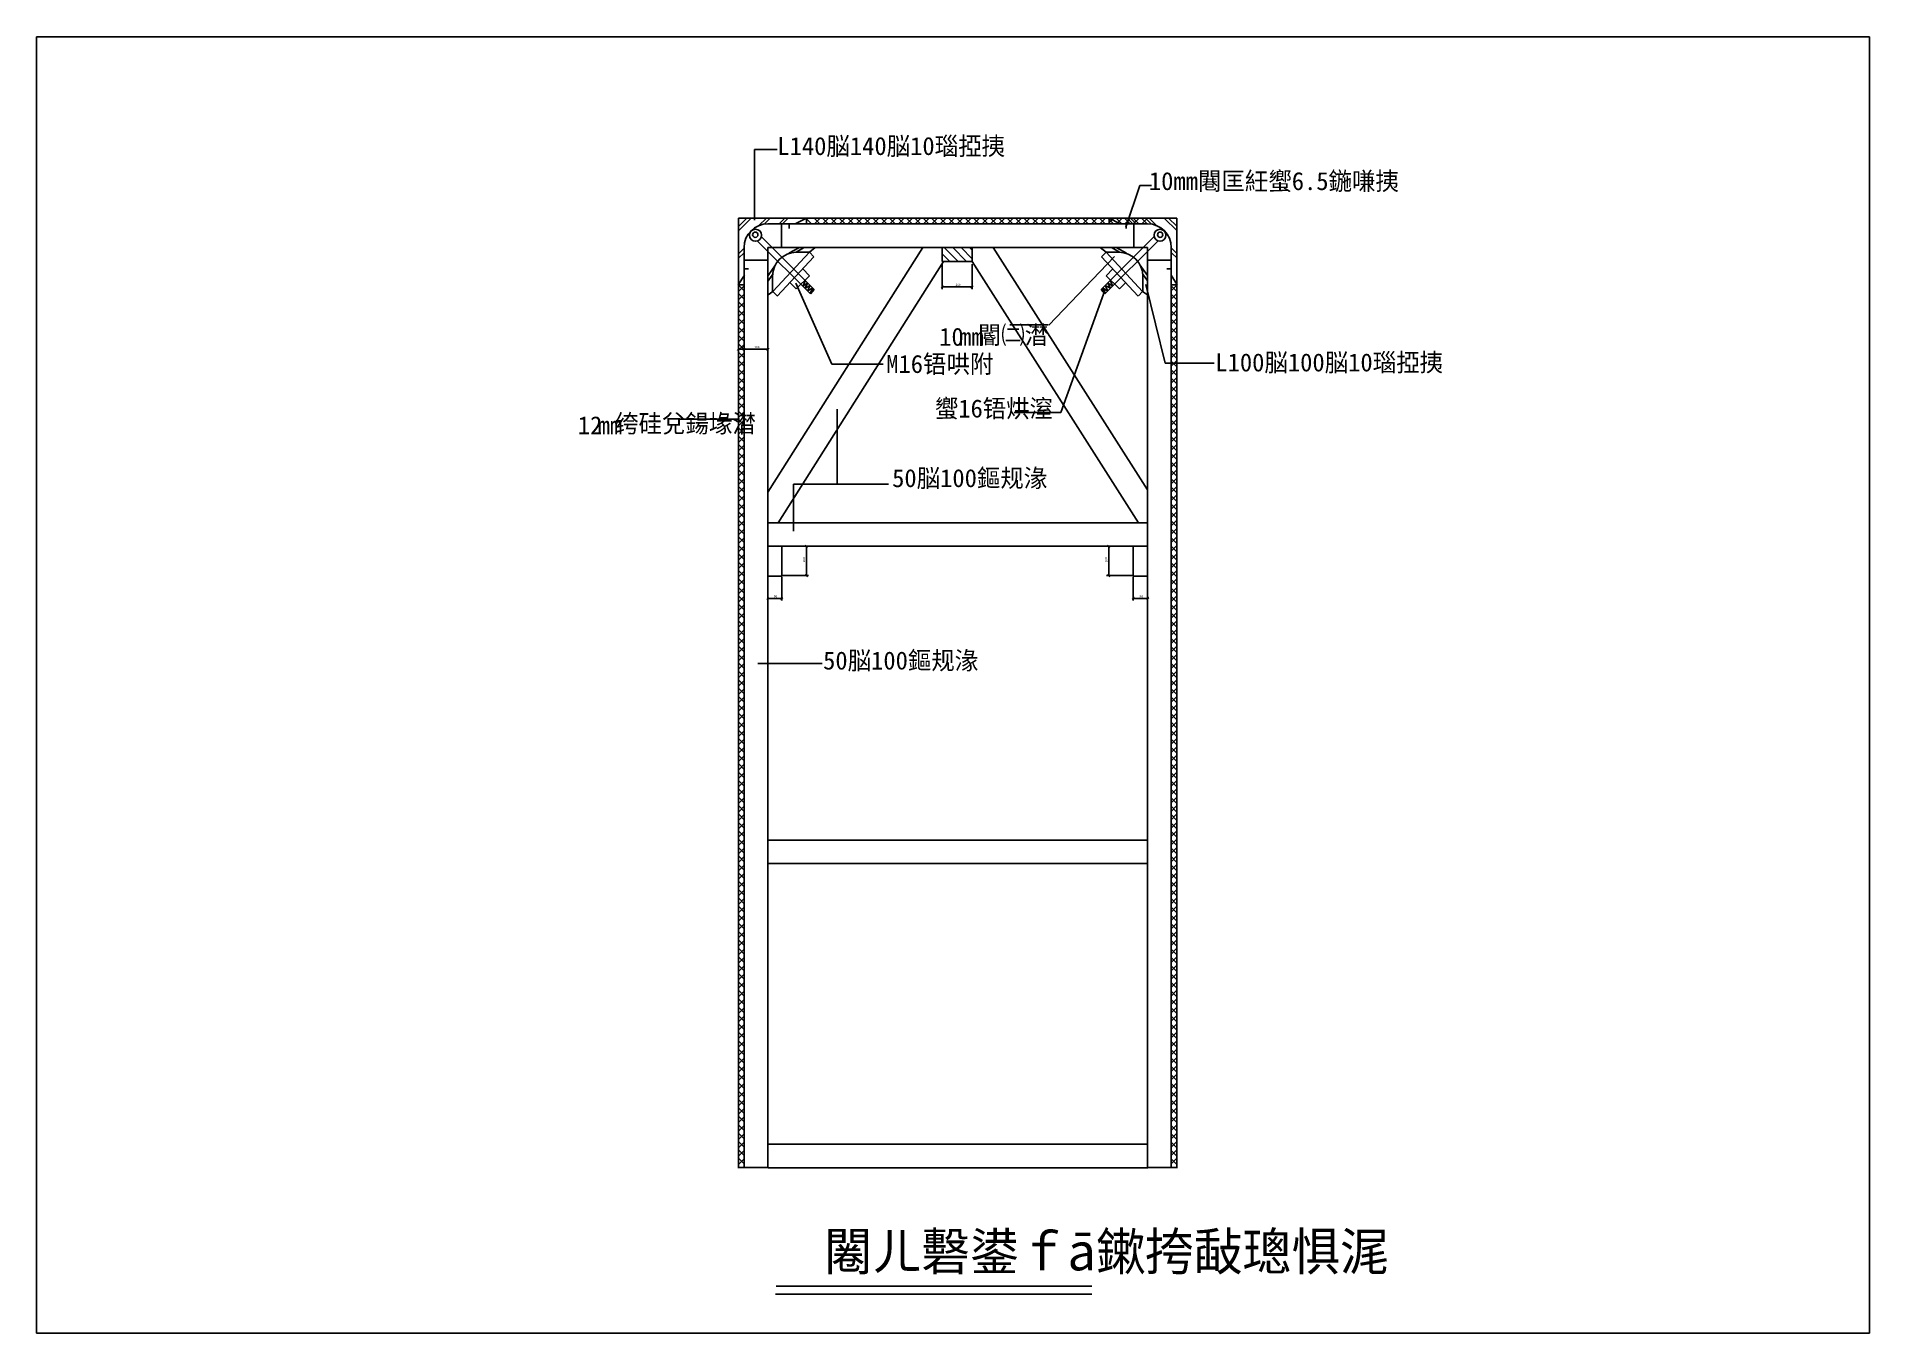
# Model space of a CAD drawing. Header units: metres. Extents: x 0 to 193, y 0 to 136.
import ezdxf

# ---------------------------------------------------------------- set-up
doc = ezdxf.new("R2010")
doc.units = ezdxf.units.M
doc.layers.add(' ', color=7, linetype='Continuous')

msp = doc.modelspace()

# ---------------------------------------------------------------- linework, layer by layer
at = {"layer": ' '}
for p, q in [((78.49, 79.63), (78.49, 82.78)), ((77.03, 79.63), (78.49, 79.63))]:
    msp.add_line(p, q, dxfattribs=at)
for p, q in [((193.06, 136.43), (0.01, 136.43)), ((0.01, 136.43), (0.01, -0.07)), ((193.06, -0.07), (193.06, 136.43)), ((75.63, 117.1), (75.63, 124.56)), ((75.63, 124.56), (78.01, 124.56)), ((114.74, 116.36), (116.2, 120.77)), ((116.2, 120.77), (117.44, 120.77)), ((73.93, 117.33), (73.93, 17.33)), ((73.93, 117.33), (120.13, 117.33)), ((74.81, 117.32), (73.96, 116.47)), ((75.24, 117.28), (73.96, 116.01)), ((76.84, 117.28), (76.13, 116.57)), ((77.23, 117.28), (76.63, 116.68)), ((77.03, 116.73), (79.91, 116.73)), ((78.83, 117.32), (78.22, 116.72)), ((78.47, 114.27), (78.47, 116.72)), ((79.18, 117.32), (78.58, 116.72)), ((79.29, 116.72), (79.29, 116.22)), ((81.09, 117.32), (79.9, 116.73)), ((79.91, 116.73), (81.09, 116.73)), ((81.63, 116.73), (81.03, 117.33)), ((81.09, 117.32), (81.09, 116.73)), ((81.09, 116.73), (117.03, 116.73)), ((82.51, 116.73), (81.91, 117.33)), ((81.94, 116.73), (82.54, 117.33)), ((83.39, 116.73), (82.79, 117.33)), ((82.82, 116.73), (83.42, 117.33)), ((84.28, 116.73), (83.68, 117.33)), ((83.71, 116.73), (84.31, 117.33)), ((85.16, 116.73), (84.56, 117.33)), ((84.59, 116.73), (85.19, 117.33)), ((86.05, 116.73), (85.45, 117.33)), ((85.47, 116.73), (86.07, 117.33)), ((86.93, 116.73), (86.33, 117.33)), ((86.36, 116.73), (86.96, 117.33)), ((87.81, 116.73), (87.21, 117.33)), ((87.24, 116.73), (87.84, 117.33)), ((88.7, 116.73), (88.1, 117.33)), ((88.13, 116.73), (88.73, 117.33)), ((89.58, 116.73), (88.98, 117.33)), ((89.01, 116.73), (89.61, 117.33)), ((90.46, 116.73), (89.86, 117.33)), ((89.89, 116.73), (90.49, 117.33)), ((91.35, 116.73), (90.75, 117.33)), ((90.78, 116.73), (91.38, 117.33)), ((92.23, 116.73), (91.63, 117.33)), ((91.66, 116.73), (92.26, 117.33)), ((93.12, 116.73), (92.52, 117.33)), ((92.55, 116.73), (93.15, 117.33)), ((94, 116.73), (93.4, 117.33)), ((93.43, 116.73), (94.03, 117.33)), ((94.88, 116.73), (94.28, 117.33)), ((94.31, 116.73), (94.91, 117.33)), ((95.77, 116.73), (95.17, 117.33)), ((95.2, 116.73), (95.8, 117.33)), ((96.65, 116.73), (96.05, 117.33)), ((96.08, 116.73), (96.68, 117.33)), ((97.54, 116.73), (96.94, 117.33)), ((96.97, 116.73), (97.57, 117.33)), ((98.42, 116.73), (97.82, 117.33)), ((97.85, 116.73), (98.45, 117.33)), ((99.3, 116.73), (98.7, 117.33)), ((98.73, 116.73), (99.33, 117.33)), ((100.19, 116.73), (99.59, 117.33)), ((99.62, 116.73), (100.22, 117.33)), ((101.07, 116.73), (100.47, 117.33)), ((100.5, 116.73), (101.1, 117.33)), ((101.96, 116.73), (101.36, 117.33)), ((101.38, 116.73), (101.98, 117.33)), ((102.84, 116.73), (102.24, 117.33)), ((102.27, 116.73), (102.87, 117.33)), ((103.72, 116.73), (103.12, 117.33)), ((103.15, 116.73), (103.75, 117.33)), ((104.61, 116.73), (104.01, 117.33)), ((104.04, 116.73), (104.64, 117.33)), ((105.49, 116.73), (104.89, 117.33)), ((104.92, 116.73), (105.52, 117.33)), ((106.37, 116.73), (105.77, 117.33)), ((105.8, 116.73), (106.4, 117.33)), ((107.26, 116.73), (106.66, 117.33)), ((106.69, 116.73), (107.29, 117.33)), ((108.14, 116.73), (107.54, 117.33)), ((107.57, 116.73), (108.17, 117.33)), ((109.03, 116.73), (108.43, 117.33)), ((108.46, 116.73), (109.06, 117.33)), ((109.91, 116.73), (109.31, 117.33)), ((109.34, 116.73), (109.94, 117.33)), ((110.79, 116.73), (110.19, 117.33)), ((110.22, 116.73), (110.82, 117.33)), ((111.68, 116.73), (111.08, 117.33)), ((111.11, 116.73), (111.71, 117.33)), ((112.56, 116.73), (111.96, 117.33)), ((111.99, 116.73), (112.59, 117.33)), ((113.45, 116.73), (112.85, 117.33)), ((112.88, 116.73), (113.48, 117.33)), ((112.98, 117.32), (112.97, 116.73)), ((112.98, 117.32), (114.16, 116.73)), ((114.33, 116.73), (113.73, 117.33)), ((113.76, 116.73), (114.36, 117.33)), ((115.21, 116.73), (114.61, 117.33)), ((114.64, 116.73), (115.24, 117.33)), ((114.78, 116.72), (114.78, 116.22)), ((114.88, 117.32), (115.49, 116.72)), ((115.24, 117.32), (115.84, 116.72)), ((116.1, 116.73), (115.5, 117.33)), ((115.53, 116.73), (116.13, 117.33)), ((115.6, 114.27), (115.6, 116.72)), ((116.98, 116.73), (116.38, 117.33)), ((116.41, 116.73), (117.01, 117.33)), ((116.84, 117.28), (117.44, 116.68)), ((117.23, 117.28), (117.94, 116.57)), ((118.83, 117.28), (120.1, 116.01)), ((119.25, 117.32), (120.1, 116.47)), ((120.13, 117.33), (120.13, 17.33)), ((74.53, 114.16), (73.96, 113.59)), ((74.53, 114.23), (74.53, 111.28)), ((75.95, 114.92), (81.53, 109.35)), ((76.38, 115.35), (81.92, 109.81)), ((77.03, 114.23), (77.03, 17.33)), ((77.03, 114.23), (117.03, 114.23)), ((93.35, 114.23), (77.03, 88.47)), ((77.03, 114.23), (82.03, 114.23)), ((77.03, 114.23), (77.03, 109.23)), ((80.28, 114.2), (79.25, 113.63)), ((80.78, 114.2), (80, 113.74)), ((82.03, 114.23), (81.41, 113.73)), ((95.41, 114.23), (95.41, 112.76)), ((97.09, 112.76), (95.62, 114.23)), ((97.97, 112.76), (96.5, 114.23)), ((98.56, 113.05), (97.38, 114.23)), ((98.56, 113.94), (98.27, 114.23)), ((98.56, 114.23), (98.56, 112.76)), ((100.77, 114.23), (117.03, 88.73)), ((112.03, 114.23), (112.66, 113.73)), ((117.03, 114.23), (112.03, 114.23)), ((117.69, 115.35), (112.15, 109.81)), ((118.12, 114.92), (112.54, 109.35)), ((113.29, 114.2), (114.07, 113.74)), ((113.78, 114.2), (114.81, 113.63)), ((117.03, 114.23), (117.03, 17.33)), ((117.03, 114.23), (117.03, 109.23)), ((119.53, 114.23), (119.53, 17.33)), ((119.54, 114.16), (120.1, 113.59)), ((74.53, 113.67), (73.93, 113.1)), ((74.5, 112), (75, 112)), ((77.05, 112.89), (74.53, 112.89)), ((77.83, 112.42), (77.05, 111.29)), ((81.41, 113.73), (77.55, 109.59)), ((81.87, 113.26), (78.02, 109.12)), ((95.53, 112.76), (78.11, 85.26)), ((81.42, 113.73), (80.03, 113.73)), ((81.41, 111.27), (80.7, 111.98)), ((81.87, 113.26), (81.41, 113.73)), ((96.2, 112.76), (95.41, 113.56)), ((95.41, 112.76), (98.56, 112.76)), ((95.41, 112.48), (95.41, 109.85)), ((98.55, 112.76), (116.09, 85.26)), ((98.55, 112.48), (98.55, 109.85)), ((113.55, 113.3), (106.62, 106.06)), ((112.19, 113.26), (112.66, 113.73)), ((112.19, 113.26), (116.05, 109.12)), ((112.65, 113.73), (114.03, 113.73)), ((112.66, 113.73), (116.51, 109.59)), ((112.66, 111.27), (113.37, 111.98)), ((116.23, 112.42), (117.02, 111.29)), ((117.02, 112.89), (119.54, 112.89)), ((119.57, 112), (119.07, 112)), ((119.54, 113.67), (120.14, 113.1)), ((73.92, 110.31), (74.57, 111.33)), ((73.92, 110.31), (74.53, 110.31)), ((74.53, 109.68), (73.93, 110.28)), ((73.93, 109.61), (74.53, 110.21)), ((74.53, 110.31), (74.53, 111.36)), ((74.53, 110.31), (74.53, 17.33)), ((77.55, 111.43), (77.05, 110.72)), ((77.53, 109.57), (77.53, 111.23)), ((79.34, 110.54), (80.01, 109.87)), ((79.97, 110.47), (83.78, 101.97)), ((80.01, 109.87), (81.41, 111.27)), ((80.75, 110.2), (80.96, 110.73)), ((81.21, 110.49), (80.75, 110.2)), ((80.96, 109.95), (81.21, 110.49)), ((81.49, 110.24), (80.96, 109.95)), ((81.21, 109.67), (81.49, 110.24)), ((95.52, 110.19), (95.3, 109.96)), ((95.41, 110.08), (98.55, 110.08)), ((98.43, 109.96), (98.66, 110.19)), ((112.86, 109.67), (112.57, 110.24)), ((112.57, 110.24), (113.11, 109.95)), ((114.06, 109.87), (112.66, 111.27)), ((113.11, 109.95), (112.86, 110.49)), ((112.86, 110.49), (113.32, 110.2)), ((113.32, 110.2), (113.11, 110.73)), ((114.73, 110.54), (114.06, 109.87)), ((116.52, 111.43), (117.02, 110.72)), ((116.53, 109.57), (116.53, 111.23)), ((116.83, 110.34), (118.9, 102.07)), ((120.15, 110.31), (119.5, 111.33)), ((120.15, 110.31), (119.53, 110.31)), ((119.53, 109.68), (120.13, 110.28)), ((120.13, 109.61), (119.53, 110.21)), ((74.53, 108.8), (73.93, 109.4)), ((73.93, 108.73), (74.53, 109.33)), ((74.53, 107.92), (73.93, 108.52)), ((73.93, 107.84), (74.53, 108.44)), ((77.05, 109.24), (77.55, 109.59)), ((77.55, 109.59), (78, 109.14)), ((81.74, 109.95), (81.21, 109.67)), ((81.49, 109.39), (81.74, 109.95)), ((81.92, 109.81), (81.53, 109.35)), ((112.56, 109.81), (107.88, 96.85)), ((112.15, 109.81), (112.54, 109.35)), ((112.32, 109.95), (112.86, 109.67)), ((112.57, 109.39), (112.32, 109.95)), ((116.51, 109.59), (116.07, 109.14)), ((117.02, 109.24), (116.51, 109.59)), ((119.53, 108.8), (120.13, 109.4)), ((120.13, 108.73), (119.53, 109.33)), ((119.53, 107.92), (120.13, 108.52)), ((120.13, 107.84), (119.53, 108.44)), ((74.53, 107.03), (73.93, 107.63)), ((73.93, 106.96), (74.53, 107.56)), ((74.53, 106.15), (73.93, 106.75)), ((73.93, 106.08), (74.53, 106.68)), ((119.53, 107.03), (120.13, 107.63)), ((120.13, 106.96), (119.53, 107.56)), ((119.53, 106.15), (120.13, 106.75)), ((120.13, 106.08), (119.53, 106.68)), ((74.53, 105.26), (73.93, 105.86)), ((73.93, 105.19), (74.53, 105.79)), ((73.93, 105.62), (73.93, 103.3)), ((74.53, 104.38), (73.93, 104.98)), ((73.93, 104.31), (74.53, 104.91)), ((74.53, 105.62), (74.53, 103.3)), ((74.53, 105.62), (74.53, 103.3)), ((77.03, 105.62), (77.03, 103.3)), ((106.57, 106.11), (102.53, 106.11)), ((119.53, 105.26), (120.13, 105.86)), ((120.13, 105.19), (119.53, 105.79)), ((119.53, 104.38), (120.13, 104.98)), ((120.13, 104.31), (119.53, 104.91)), ((74.05, 103.63), (73.82, 103.41)), ((74.53, 103.5), (73.93, 104.1)), ((73.93, 103.42), (74.53, 104.02)), ((74.53, 103.52), (73.93, 103.52)), ((74.53, 102.61), (73.93, 103.21)), ((73.93, 102.54), (74.53, 103.14)), ((74.53, 101.73), (73.93, 102.33)), ((74.42, 103.41), (74.65, 103.63)), ((74.65, 103.63), (74.42, 103.41)), ((74.53, 103.52), (77.03, 103.52)), ((76.92, 103.41), (77.15, 103.63)), ((119.53, 103.5), (120.13, 104.1)), ((120.13, 103.42), (119.53, 104.02)), ((119.53, 102.61), (120.13, 103.21)), ((120.13, 102.54), (119.53, 103.14)), ((119.53, 101.73), (120.13, 102.33)), ((73.93, 101.66), (74.53, 102.26)), ((74.53, 100.84), (73.93, 101.44)), ((73.93, 100.77), (74.53, 101.37)), ((74.53, 99.96), (73.93, 100.56)), ((73.93, 99.89), (74.53, 100.49)), ((83.78, 101.97), (89.17, 101.97)), ((118.9, 102.07), (124.03, 102.07)), ((120.13, 101.66), (119.53, 102.26)), ((119.53, 100.84), (120.13, 101.44)), ((120.13, 100.77), (119.53, 101.37)), ((119.53, 99.96), (120.13, 100.56)), ((120.13, 99.89), (119.53, 100.49)), ((74.53, 99.08), (73.93, 99.68)), ((73.93, 99), (74.53, 99.6)), ((74.53, 98.19), (73.93, 98.79)), ((73.93, 98.12), (74.53, 98.72)), ((119.53, 99.08), (120.13, 99.68)), ((120.13, 99), (119.53, 99.6)), ((119.53, 98.19), (120.13, 98.79)), ((120.13, 98.12), (119.53, 98.72)), ((74.53, 97.31), (73.93, 97.91)), ((73.93, 97.24), (74.53, 97.84)), ((74.53, 96.42), (73.93, 97.02)), ((73.93, 96.35), (74.53, 96.95)), ((84.35, 97.23), (84.35, 89.33)), ((107.88, 96.85), (102.97, 96.85)), ((119.53, 97.31), (120.13, 97.91)), ((120.13, 97.24), (119.53, 97.84)), ((119.53, 96.42), (120.13, 97.02)), ((120.13, 96.35), (119.53, 96.95)), ((74.04, 96.16), (67.69, 96.16)), ((74.53, 95.54), (73.93, 96.14)), ((73.93, 95.47), (74.53, 96.07)), ((74.53, 94.66), (73.93, 95.26)), ((73.93, 94.59), (74.53, 95.19)), ((119.53, 95.54), (120.13, 96.14)), ((120.13, 95.47), (119.53, 96.07)), ((119.53, 94.66), (120.13, 95.26)), ((120.13, 94.59), (119.53, 95.19)), ((74.53, 93.77), (73.93, 94.37)), ((73.93, 93.7), (74.53, 94.3)), ((74.53, 92.89), (73.93, 93.49)), ((73.93, 92.82), (74.53, 93.42)), ((119.53, 93.77), (120.13, 94.37)), ((120.13, 93.7), (119.53, 94.3)), ((119.53, 92.89), (120.13, 93.49)), ((120.13, 92.82), (119.53, 93.42)), ((74.53, 92.01), (73.93, 92.61)), ((73.93, 91.93), (74.53, 92.53)), ((74.53, 91.12), (73.93, 91.72)), ((73.93, 91.05), (74.53, 91.65)), ((74.53, 90.24), (73.93, 90.84)), ((73.93, 90.17), (74.53, 90.77)), ((119.53, 92.01), (120.13, 92.61)), ((120.13, 91.93), (119.53, 92.53)), ((119.53, 91.12), (120.13, 91.72)), ((120.13, 91.05), (119.53, 91.65)), ((119.53, 90.24), (120.13, 90.84)), ((120.13, 90.17), (119.53, 90.77)), ((74.53, 89.35), (73.93, 89.95)), ((73.93, 89.28), (74.53, 89.88)), ((74.53, 88.47), (73.93, 89.07)), ((73.93, 88.4), (74.53, 89)), ((79.74, 89.33), (89.73, 89.33)), ((79.74, 84.36), (79.74, 89.33)), ((119.53, 89.35), (120.13, 89.95)), ((120.13, 89.28), (119.53, 89.88)), ((119.53, 88.47), (120.13, 89.07)), ((120.13, 88.4), (119.53, 89)), ((74.53, 87.59), (73.93, 88.19)), ((73.93, 87.51), (74.53, 88.11)), ((74.53, 86.7), (73.93, 87.3)), ((73.93, 86.63), (74.53, 87.23)), ((119.53, 87.59), (120.13, 88.19)), ((120.13, 87.51), (119.53, 88.11)), ((119.53, 86.7), (120.13, 87.3)), ((120.13, 86.63), (119.53, 87.23)), ((74.53, 85.82), (73.93, 86.42)), ((73.93, 85.75), (74.53, 86.35)), ((74.53, 84.93), (73.93, 85.53)), ((73.93, 84.86), (74.53, 85.46)), ((77.06, 85.26), (117.03, 85.26)), ((119.53, 85.82), (120.13, 86.42)), ((120.13, 85.75), (119.53, 86.35)), ((119.53, 84.93), (120.13, 85.53)), ((120.13, 84.86), (119.53, 85.46)), ((74.53, 84.05), (73.93, 84.65)), ((73.93, 83.98), (74.53, 84.58)), ((74.53, 83.17), (73.93, 83.77)), ((73.93, 83.09), (74.53, 83.69)), ((119.53, 84.05), (120.13, 84.65)), ((120.13, 83.98), (119.53, 84.58)), ((119.53, 83.17), (120.13, 83.77)), ((120.13, 83.09), (119.53, 83.69)), ((74.53, 82.28), (73.93, 82.88)), ((73.93, 82.21), (74.53, 82.81)), ((74.53, 81.4), (73.93, 82)), ((73.93, 81.33), (74.53, 81.93)), ((74.53, 80.51), (73.93, 81.11)), ((117.01, 82.78), (77.03, 82.78)), ((78.57, 82.78), (81.32, 82.78)), ((81.2, 82.67), (80.98, 82.9)), ((81.09, 82.78), (81.09, 79.69)), ((115.46, 82.79), (112.71, 82.79)), ((113.05, 82.67), (112.82, 82.9)), ((112.94, 82.79), (112.94, 79.69)), ((115.53, 79.63), (115.53, 82.79)), ((119.53, 82.28), (120.13, 82.88)), ((120.13, 82.21), (119.53, 82.81)), ((119.53, 81.4), (120.13, 82)), ((120.13, 81.33), (119.53, 81.93)), ((119.53, 80.51), (120.13, 81.11)), ((73.93, 80.44), (74.53, 81.04)), ((74.53, 79.63), (73.93, 80.23)), ((73.93, 79.56), (74.53, 80.16)), ((74.53, 78.75), (73.93, 79.35)), ((73.93, 78.68), (74.53, 79.28)), ((77.03, 79.55), (77.03, 77.06)), ((78.49, 79.55), (78.49, 77.06)), ((78.57, 79.69), (81.32, 79.69)), ((80.98, 79.8), (81.2, 79.58)), ((115.46, 79.69), (112.71, 79.69)), ((112.82, 79.8), (113.05, 79.58)), ((117, 79.63), (115.53, 79.63)), ((115.53, 79.55), (115.53, 77.06)), ((117.03, 79.55), (117.03, 77.06)), ((120.13, 80.44), (119.53, 81.04)), ((119.53, 79.63), (120.13, 80.23)), ((120.13, 79.56), (119.53, 80.16)), ((119.53, 78.75), (120.13, 79.35)), ((120.13, 78.68), (119.53, 79.28)), ((74.53, 77.86), (73.93, 78.46)), ((73.93, 77.79), (74.53, 78.39)), ((74.53, 76.98), (73.93, 77.58)), ((73.93, 76.91), (74.53, 77.51)), ((77.15, 77.4), (76.92, 77.17)), ((77.03, 77.28), (78.49, 77.28)), ((78.38, 77.17), (78.6, 77.4)), ((115.65, 77.4), (115.42, 77.17)), ((117.03, 77.28), (115.53, 77.28)), ((116.92, 77.17), (117.15, 77.4)), ((119.53, 77.86), (120.13, 78.46)), ((120.13, 77.79), (119.53, 78.39)), ((119.53, 76.98), (120.13, 77.58)), ((120.13, 76.91), (119.53, 77.51)), ((74.53, 76.1), (73.93, 76.7)), ((73.93, 76.02), (74.53, 76.62)), ((74.53, 75.21), (73.93, 75.81)), ((73.93, 75.14), (74.53, 75.74)), ((119.53, 76.1), (120.13, 76.7)), ((120.13, 76.02), (119.53, 76.62)), ((119.53, 75.21), (120.13, 75.81)), ((120.13, 75.14), (119.53, 75.74)), ((74.53, 74.33), (73.93, 74.93)), ((73.93, 74.26), (74.53, 74.86)), ((74.53, 73.44), (73.93, 74.04)), ((73.93, 73.37), (74.53, 73.97)), ((119.53, 74.33), (120.13, 74.93)), ((120.13, 74.26), (119.53, 74.86)), ((119.53, 73.44), (120.13, 74.04)), ((120.13, 73.37), (119.53, 73.97)), ((74.53, 72.56), (73.93, 73.16)), ((73.93, 72.49), (74.53, 73.09)), ((74.53, 71.68), (73.93, 72.28)), ((73.93, 71.6), (74.53, 72.2)), ((119.53, 72.56), (120.13, 73.16)), ((120.13, 72.49), (119.53, 73.09)), ((119.53, 71.68), (120.13, 72.28)), ((120.13, 71.6), (119.53, 72.2)), ((74.53, 70.79), (73.93, 71.39)), ((73.93, 70.72), (74.53, 71.32)), ((74.53, 69.91), (73.93, 70.51)), ((73.93, 69.84), (74.53, 70.44)), ((74.53, 69.02), (73.93, 69.62)), ((73.93, 68.95), (74.53, 69.55)), ((82.76, 70.46), (75.96, 70.46)), ((119.53, 70.79), (120.13, 71.39)), ((120.13, 70.72), (119.53, 71.32)), ((119.53, 69.91), (120.13, 70.51)), ((120.13, 69.84), (119.53, 70.44)), ((119.53, 69.02), (120.13, 69.62)), ((120.13, 68.95), (119.53, 69.55)), ((74.53, 68.14), (73.93, 68.74)), ((73.93, 68.07), (74.53, 68.67)), ((74.53, 67.26), (73.93, 67.86)), ((73.93, 67.18), (74.53, 67.78)), ((119.53, 68.14), (120.13, 68.74)), ((120.13, 68.07), (119.53, 68.67)), ((119.53, 67.26), (120.13, 67.86)), ((120.13, 67.18), (119.53, 67.78)), ((74.53, 66.37), (73.93, 66.97)), ((73.93, 66.3), (74.53, 66.9)), ((74.53, 65.49), (73.93, 66.09)), ((73.93, 65.42), (74.53, 66.02)), ((119.53, 66.37), (120.13, 66.97)), ((120.13, 66.3), (119.53, 66.9)), ((119.53, 65.49), (120.13, 66.09)), ((120.13, 65.42), (119.53, 66.02)), ((74.53, 64.61), (73.93, 65.21)), ((73.93, 64.53), (74.53, 65.13)), ((74.53, 63.72), (73.93, 64.32)), ((73.93, 63.65), (74.53, 64.25)), ((119.53, 64.61), (120.13, 65.21)), ((120.13, 64.53), (119.53, 65.13)), ((119.53, 63.72), (120.13, 64.32)), ((120.13, 63.65), (119.53, 64.25)), ((74.53, 62.84), (73.93, 63.44)), ((73.93, 62.77), (74.53, 63.37)), ((74.53, 61.95), (73.93, 62.55)), ((73.93, 61.88), (74.53, 62.48)), ((119.53, 62.84), (120.13, 63.44)), ((120.13, 62.77), (119.53, 63.37)), ((119.53, 61.95), (120.13, 62.55)), ((120.13, 61.88), (119.53, 62.48)), ((74.53, 61.07), (73.93, 61.67)), ((73.93, 61), (74.53, 61.6)), ((74.53, 60.19), (73.93, 60.79)), ((73.93, 60.11), (74.53, 60.71)), ((74.53, 59.3), (73.93, 59.9)), ((119.53, 61.07), (120.13, 61.67)), ((120.13, 61), (119.53, 61.6)), ((119.53, 60.19), (120.13, 60.79)), ((120.13, 60.11), (119.53, 60.71)), ((119.53, 59.3), (120.13, 59.9)), ((73.93, 59.23), (74.53, 59.83)), ((74.53, 58.42), (73.93, 59.02)), ((73.93, 58.35), (74.53, 58.95)), ((74.53, 57.53), (73.93, 58.13)), ((73.93, 57.46), (74.53, 58.06)), ((120.13, 59.23), (119.53, 59.83)), ((119.53, 58.42), (120.13, 59.02)), ((120.13, 58.35), (119.53, 58.95)), ((119.53, 57.53), (120.13, 58.13)), ((120.13, 57.46), (119.53, 58.06)), ((74.53, 56.65), (73.93, 57.25)), ((73.93, 56.58), (74.53, 57.18)), ((74.53, 55.77), (73.93, 56.37)), ((73.93, 55.69), (74.53, 56.29)), ((119.53, 56.65), (120.13, 57.25)), ((120.13, 56.58), (119.53, 57.18)), ((119.53, 55.77), (120.13, 56.37)), ((120.13, 55.69), (119.53, 56.29)), ((74.53, 54.88), (73.93, 55.48)), ((73.93, 54.81), (74.53, 55.41)), ((74.53, 54), (73.93, 54.6)), ((73.93, 53.93), (74.53, 54.53)), ((119.53, 54.88), (120.13, 55.48)), ((120.13, 54.81), (119.53, 55.41)), ((119.53, 54), (120.13, 54.6)), ((120.13, 53.93), (119.53, 54.53)), ((74.53, 53.11), (73.93, 53.71)), ((73.93, 53.04), (74.53, 53.64)), ((74.53, 52.23), (73.93, 52.83)), ((73.93, 52.16), (74.53, 52.76)), ((119.53, 53.11), (120.13, 53.71)), ((120.13, 53.04), (119.53, 53.64)), ((119.53, 52.23), (120.13, 52.83)), ((120.13, 52.16), (119.53, 52.76)), ((74.53, 51.35), (73.93, 51.95)), ((73.93, 51.27), (74.53, 51.87)), ((74.53, 50.46), (73.93, 51.06)), ((73.93, 50.39), (74.53, 50.99)), ((77.09, 51.86), (117.09, 51.86)), ((119.53, 51.35), (120.13, 51.95)), ((120.13, 51.27), (119.53, 51.87)), ((119.53, 50.46), (120.13, 51.06)), ((120.13, 50.39), (119.53, 50.99)), ((74.53, 49.58), (73.93, 50.18)), ((73.93, 49.51), (74.53, 50.11)), ((74.53, 48.7), (73.93, 49.3)), ((73.93, 48.62), (74.53, 49.22)), ((74.53, 47.81), (73.93, 48.41)), ((73.93, 47.74), (74.53, 48.34)), ((117.05, 49.39), (77.05, 49.39)), ((119.53, 49.58), (120.13, 50.18)), ((120.13, 49.51), (119.53, 50.11)), ((119.53, 48.7), (120.13, 49.3)), ((120.13, 48.62), (119.53, 49.22)), ((119.53, 47.81), (120.13, 48.41)), ((120.13, 47.74), (119.53, 48.34)), ((74.53, 46.93), (73.93, 47.53)), ((73.93, 46.86), (74.53, 47.46)), ((74.53, 46.04), (73.93, 46.64)), ((73.93, 45.97), (74.53, 46.57)), ((119.53, 46.93), (120.13, 47.53)), ((120.13, 46.86), (119.53, 47.46)), ((119.53, 46.04), (120.13, 46.64)), ((120.13, 45.97), (119.53, 46.57)), ((74.53, 45.16), (73.93, 45.76)), ((73.93, 45.09), (74.53, 45.69)), ((74.53, 44.28), (73.93, 44.88)), ((73.93, 44.2), (74.53, 44.8)), ((119.53, 45.16), (120.13, 45.76)), ((120.13, 45.09), (119.53, 45.69)), ((119.53, 44.28), (120.13, 44.88)), ((120.13, 44.2), (119.53, 44.8)), ((74.53, 43.39), (73.93, 43.99)), ((73.93, 43.32), (74.53, 43.92)), ((74.53, 42.51), (73.93, 43.11)), ((73.93, 42.44), (74.53, 43.04)), ((119.53, 43.39), (120.13, 43.99)), ((120.13, 43.32), (119.53, 43.92)), ((119.53, 42.51), (120.13, 43.11)), ((120.13, 42.44), (119.53, 43.04)), ((74.53, 41.62), (73.93, 42.22)), ((73.93, 41.55), (74.53, 42.15)), ((74.53, 40.74), (73.93, 41.34)), ((73.93, 40.67), (74.53, 41.27)), ((119.53, 41.62), (120.13, 42.22)), ((120.13, 41.55), (119.53, 42.15)), ((119.53, 40.74), (120.13, 41.34)), ((120.13, 40.67), (119.53, 41.27)), ((74.53, 39.86), (73.93, 40.46)), ((73.93, 39.78), (74.53, 40.38)), ((74.53, 38.97), (73.93, 39.57)), ((73.93, 38.9), (74.53, 39.5)), ((74.53, 38.09), (73.93, 38.69)), ((73.93, 38.02), (74.53, 38.62)), ((119.53, 39.86), (120.13, 40.46)), ((120.13, 39.78), (119.53, 40.38)), ((119.53, 38.97), (120.13, 39.57)), ((120.13, 38.9), (119.53, 39.5)), ((119.53, 38.09), (120.13, 38.69)), ((120.13, 38.02), (119.53, 38.62)), ((74.53, 37.2), (73.93, 37.8)), ((73.93, 37.13), (74.53, 37.73)), ((74.53, 36.32), (73.93, 36.92)), ((73.93, 36.25), (74.53, 36.85)), ((119.53, 37.2), (120.13, 37.8)), ((120.13, 37.13), (119.53, 37.73)), ((119.53, 36.32), (120.13, 36.92)), ((120.13, 36.25), (119.53, 36.85)), ((74.53, 35.44), (73.93, 36.04)), ((73.93, 35.36), (74.53, 35.96)), ((74.53, 34.55), (73.93, 35.15)), ((73.93, 34.48), (74.53, 35.08)), ((119.53, 35.44), (120.13, 36.04)), ((120.13, 35.36), (119.53, 35.96)), ((119.53, 34.55), (120.13, 35.15)), ((120.13, 34.48), (119.53, 35.08)), ((74.53, 33.67), (73.93, 34.27)), ((73.93, 33.6), (74.53, 34.2)), ((74.53, 32.79), (73.93, 33.39)), ((73.93, 32.71), (74.53, 33.31)), ((119.53, 33.67), (120.13, 34.27)), ((120.13, 33.6), (119.53, 34.2)), ((119.53, 32.79), (120.13, 33.39)), ((120.13, 32.71), (119.53, 33.31)), ((74.53, 31.9), (73.93, 32.5)), ((73.93, 31.83), (74.53, 32.43)), ((74.53, 31.02), (73.93, 31.62)), ((73.93, 30.95), (74.53, 31.55)), ((119.53, 31.9), (120.13, 32.5)), ((120.13, 31.83), (119.53, 32.43)), ((119.53, 31.02), (120.13, 31.62)), ((120.13, 30.95), (119.53, 31.55)), ((74.53, 30.13), (73.93, 30.73)), ((73.93, 30.06), (74.53, 30.66)), ((74.53, 29.25), (73.93, 29.85)), ((73.93, 29.18), (74.53, 29.78)), ((74.53, 28.37), (73.93, 28.97)), ((119.53, 30.13), (120.13, 30.73)), ((120.13, 30.06), (119.53, 30.66)), ((119.53, 29.25), (120.13, 29.85)), ((120.13, 29.18), (119.53, 29.78)), ((119.53, 28.37), (120.13, 28.97)), ((73.93, 28.29), (74.53, 28.89)), ((74.53, 27.48), (73.93, 28.08)), ((73.93, 27.41), (74.53, 28.01)), ((74.53, 26.6), (73.93, 27.2)), ((73.93, 26.53), (74.53, 27.13)), ((120.13, 28.29), (119.53, 28.89)), ((119.53, 27.48), (120.13, 28.08)), ((120.13, 27.41), (119.53, 28.01)), ((119.53, 26.6), (120.13, 27.2)), ((120.13, 26.53), (119.53, 27.13)), ((74.53, 25.71), (73.93, 26.31)), ((73.93, 25.64), (74.53, 26.24)), ((74.53, 24.83), (73.93, 25.43)), ((73.93, 24.76), (74.53, 25.36)), ((119.53, 25.71), (120.13, 26.31)), ((120.13, 25.64), (119.53, 26.24)), ((119.53, 24.83), (120.13, 25.43)), ((120.13, 24.76), (119.53, 25.36)), ((74.53, 23.95), (73.93, 24.55)), ((73.93, 23.87), (74.53, 24.47)), ((74.53, 23.06), (73.93, 23.66)), ((73.93, 22.99), (74.53, 23.59)), ((119.53, 23.95), (120.13, 24.55)), ((120.13, 23.87), (119.53, 24.47)), ((119.53, 23.06), (120.13, 23.66)), ((120.13, 22.99), (119.53, 23.59)), ((74.53, 22.18), (73.93, 22.78)), ((73.93, 22.11), (74.53, 22.71)), ((74.53, 21.29), (73.93, 21.89)), ((73.93, 21.22), (74.53, 21.82)), ((119.53, 22.18), (120.13, 22.78)), ((120.13, 22.11), (119.53, 22.71)), ((119.53, 21.29), (120.13, 21.89)), ((120.13, 21.22), (119.53, 21.82)), ((74.53, 20.41), (73.93, 21.01)), ((73.93, 20.34), (74.53, 20.94)), ((74.53, 19.53), (73.93, 20.13)), ((73.93, 19.46), (74.53, 20.06)), ((77.09, 19.83), (117.03, 19.83)), ((119.53, 20.41), (120.13, 21.01)), ((120.13, 20.34), (119.53, 20.94)), ((119.53, 19.53), (120.13, 20.13)), ((120.13, 19.46), (119.53, 20.06)), ((74.53, 18.64), (73.93, 19.24)), ((73.93, 18.57), (74.53, 19.17)), ((74.53, 17.76), (73.93, 18.36)), ((73.93, 17.69), (74.53, 18.29)), ((77.04, 17.38), (73.95, 17.38)), ((117.03, 17.38), (120.12, 17.38)), ((119.53, 18.64), (120.13, 19.24)), ((120.13, 18.57), (119.53, 19.17)), ((119.53, 17.76), (120.13, 18.36)), ((120.13, 17.69), (119.53, 18.29)), ((117.05, 17.36), (77.05, 17.36)), ((77.85, 4.04), (111.15, 4.04)), ((77.91, 4.91), (111.15, 4.91)), ((0.01, -0.07), (193.06, -0.07))]:
    msp.add_line(p, q)
for centre, radius in [((75.73, 115.53), 0.63), ((75.71, 115.58), 0.28), ((118.34, 115.53), 0.63), ((118.36, 115.58), 0.28)]:
    msp.add_circle(centre, radius)
for centre, start, end in [((77.03, 114.23), 90, 180), ((117.03, 114.23), 0, 90), ((80.03, 111.23), 90, 180), ((114.03, 111.23), 0, 90)]:
    msp.add_arc(centre, 2.5, start, end)

# ---------------------------------------------------------------- texts
for s, p in [('閽㈡澘', (99.15, 104.08)), ('10', (95.08, 103.89)), ('mm', (97.17, 103.89)), ('M16铻哄附', (89.5, 101.03)), ('绔硅兌鍚堟澘', (60.94, 94.76)), ('12', (57.01, 94.57)), ('mm', (59.1, 94.57))]:
    msp.add_text(s, height=1.9, dxfattribs=at).set_placement(p)
for s, height, p in [('L140脳140脳10瑙掗挗', 1.9, (78.03, 123.97)), ('10mm闀匡紝蠁6.5鍦嗛挗', 1.9, (117.17, 120.28)), ('100', 0.23, (96.81, 110.2)), ('12', 0.23, (74.12, 103.64)), ('100', 0.23, (75.61, 103.64)), ('L100脳100脳10瑙掗挗', 1.9, (124.17, 101.19)), ('蠁16铻烘潌', 1.9, (94.62, 96.34)), ('50脳100鏂规湪', 1.9, (90.12, 89.01)), ('50', 0.23, (77.66, 77.4)), ('50', 0.23, (116.18, 77.4)), ('50脳100鏂规湪', 1.9, (82.85, 69.81)), ('闂ㄦ礊鍙ｆā鏉挎敮璁惧浘', 3.95, (82.92, 6.56))]:
    msp.add_text(s, height=height).set_placement(p)
for p in [(80.94, 81.1), (112.78, 81.1)]:
    msp.add_text('100', height=0.23, rotation=90).set_placement(p)

doc.saveas('drawing.dxf')
